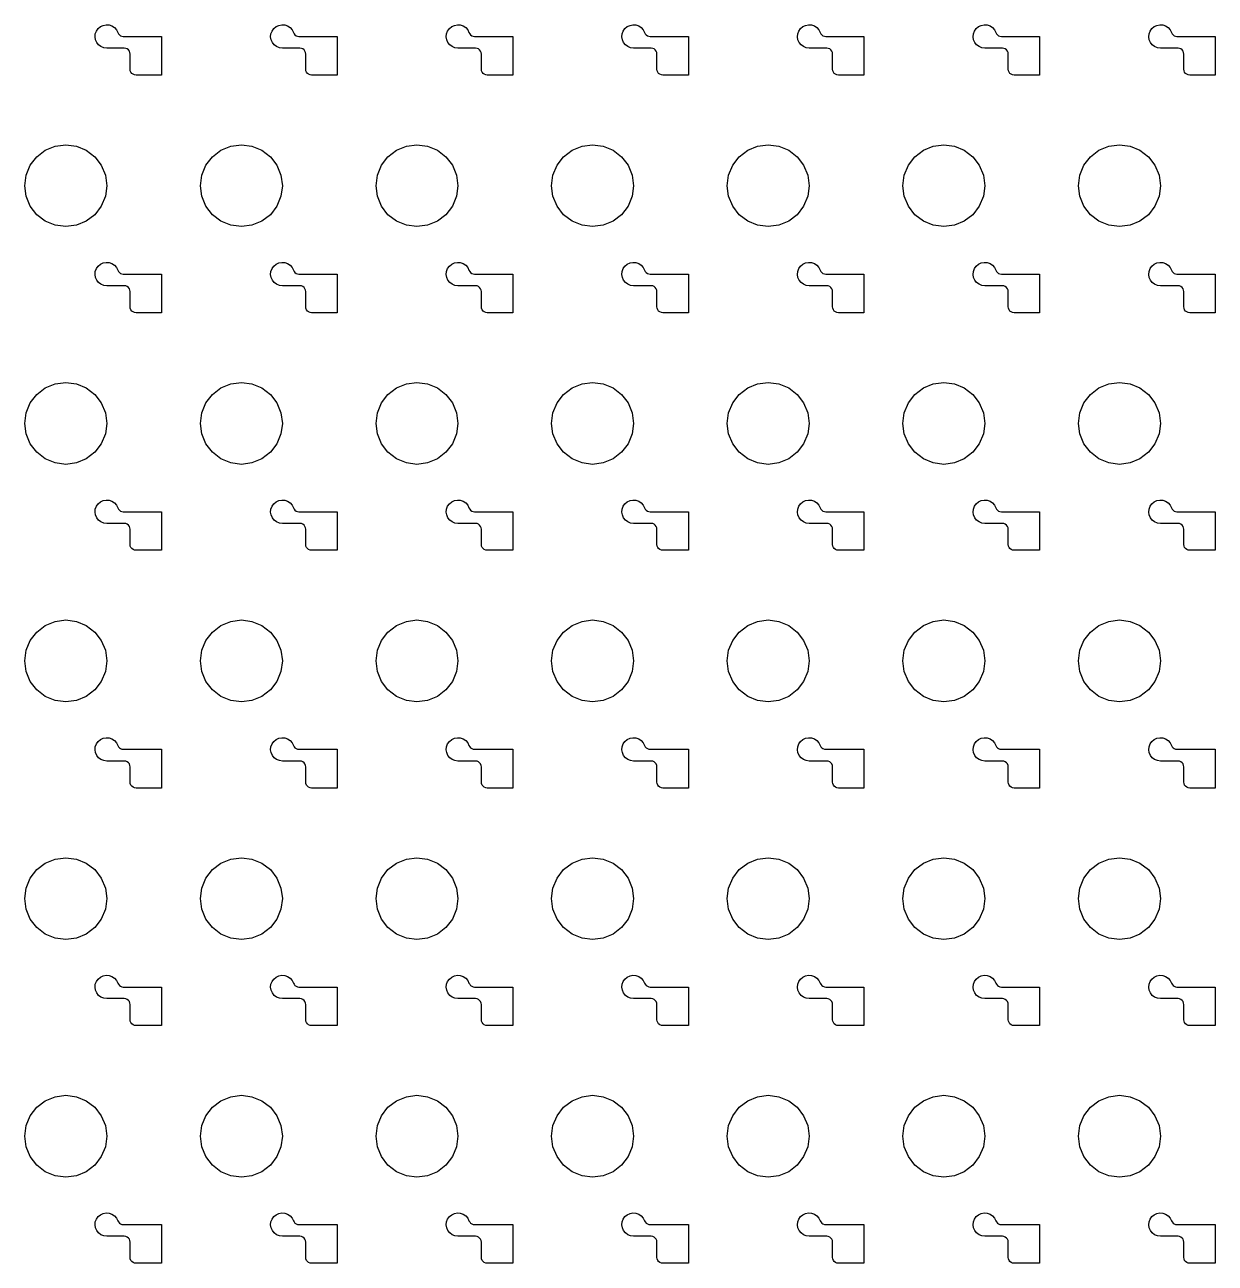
# Model space of a CAD drawing. Extents: x 11 to 212, y 11 to 212.
# Drawn here: x 143.44 to 155.4, y 61.2 to 73.65 of the extents above; entities that cross this region are included whole.
import ezdxf

# ---------------------------------------------------------------- set-up
doc = ezdxf.new("R2010")
doc.units = 0
doc.layers.add('C3', color=7, linetype='continuous')

msp = doc.modelspace()

# ---------------------------------------------------------------- linework, layer by layer
at = {"layer": 'C3'}
for points in [[(144.553, 73.141), (144.538, 73.143), (144.524, 73.149), (144.511, 73.158), (144.502, 73.171), (144.496, 73.185), (144.494, 73.2), (144.494, 73.353), (144.492, 73.368), (144.486, 73.382), (144.477, 73.395), (144.465, 73.404), (144.451, 73.41), (144.435, 73.412), (144.259, 73.412), (144.229, 73.416), (144.201, 73.427), (144.177, 73.445), (144.158, 73.469), (144.146, 73.496), (144.141, 73.526), (144.144, 73.556), (144.155, 73.584), (144.172, 73.609), (144.195, 73.628), (144.223, 73.641), (144.252, 73.647), (144.282, 73.645), (144.311, 73.635), (144.336, 73.618), (144.356, 73.596), (144.37, 73.569), (144.376, 73.556), (144.386, 73.545), (144.397, 73.536), (144.411, 73.531), (144.425, 73.529), (144.809, 73.529), (144.809, 73.141)], [(146.318, 73.141), (146.302, 73.143), (146.288, 73.149), (146.276, 73.158), (146.267, 73.171), (146.261, 73.185), (146.259, 73.2), (146.259, 73.353), (146.257, 73.368), (146.251, 73.382), (146.242, 73.395), (146.229, 73.404), (146.215, 73.41), (146.2, 73.412), (146.024, 73.412), (145.994, 73.416), (145.966, 73.427), (145.941, 73.445), (145.923, 73.469), (145.911, 73.496), (145.906, 73.526), (145.909, 73.556), (145.92, 73.584), (145.937, 73.609), (145.96, 73.628), (145.987, 73.641), (146.017, 73.647), (146.047, 73.645), (146.076, 73.635), (146.101, 73.618), (146.121, 73.596), (146.134, 73.569), (146.141, 73.556), (146.15, 73.545), (146.162, 73.536), (146.176, 73.531), (146.19, 73.529), (146.574, 73.529), (146.574, 73.141)], [(148.082, 73.141), (148.067, 73.143), (148.053, 73.149), (148.041, 73.158), (148.031, 73.171), (148.026, 73.185), (148.024, 73.2), (148.024, 73.353), (148.022, 73.368), (148.016, 73.382), (148.006, 73.395), (147.994, 73.404), (147.98, 73.41), (147.965, 73.412), (147.788, 73.412), (147.758, 73.416), (147.73, 73.427), (147.706, 73.445), (147.687, 73.469), (147.675, 73.496), (147.671, 73.526), (147.674, 73.556), (147.684, 73.584), (147.702, 73.609), (147.725, 73.628), (147.752, 73.641), (147.782, 73.647), (147.812, 73.645), (147.84, 73.635), (147.866, 73.618), (147.886, 73.596), (147.899, 73.569), (147.906, 73.556), (147.915, 73.545), (147.927, 73.536), (147.94, 73.531), (147.955, 73.529), (148.339, 73.529), (148.339, 73.141)], [(149.847, 73.141), (149.832, 73.143), (149.818, 73.149), (149.805, 73.158), (149.796, 73.171), (149.79, 73.185), (149.788, 73.2), (149.788, 73.353), (149.786, 73.368), (149.78, 73.382), (149.771, 73.395), (149.759, 73.404), (149.745, 73.41), (149.729, 73.412), (149.553, 73.412), (149.523, 73.416), (149.495, 73.427), (149.471, 73.445), (149.452, 73.469), (149.44, 73.496), (149.435, 73.526), (149.438, 73.556), (149.449, 73.584), (149.466, 73.609), (149.49, 73.628), (149.517, 73.641), (149.546, 73.647), (149.577, 73.645), (149.605, 73.635), (149.63, 73.618), (149.65, 73.596), (149.664, 73.569), (149.67, 73.556), (149.68, 73.545), (149.692, 73.536), (149.705, 73.531), (149.719, 73.529), (150.104, 73.529), (150.104, 73.141)], [(151.612, 73.141), (151.597, 73.143), (151.582, 73.149), (151.57, 73.158), (151.561, 73.171), (151.555, 73.185), (151.553, 73.2), (151.553, 73.353), (151.551, 73.368), (151.545, 73.382), (151.536, 73.395), (151.524, 73.404), (151.509, 73.41), (151.494, 73.412), (151.318, 73.412), (151.288, 73.416), (151.26, 73.427), (151.236, 73.445), (151.217, 73.469), (151.205, 73.496), (151.2, 73.526), (151.203, 73.556), (151.214, 73.584), (151.231, 73.609), (151.254, 73.628), (151.282, 73.641), (151.311, 73.647), (151.341, 73.645), (151.37, 73.635), (151.395, 73.618), (151.415, 73.596), (151.429, 73.569), (151.435, 73.556), (151.444, 73.545), (151.456, 73.536), (151.47, 73.531), (151.484, 73.529), (151.868, 73.529), (151.868, 73.141)], [(153.376, 73.141), (153.361, 73.143), (153.347, 73.149), (153.335, 73.158), (153.326, 73.171), (153.32, 73.185), (153.318, 73.2), (153.318, 73.353), (153.316, 73.368), (153.31, 73.382), (153.3, 73.395), (153.288, 73.404), (153.274, 73.41), (153.259, 73.412), (153.082, 73.412), (153.052, 73.416), (153.024, 73.427), (153, 73.445), (152.982, 73.469), (152.969, 73.496), (152.965, 73.526), (152.968, 73.556), (152.978, 73.584), (152.996, 73.609), (153.019, 73.628), (153.046, 73.641), (153.076, 73.647), (153.106, 73.645), (153.135, 73.635), (153.16, 73.618), (153.18, 73.596), (153.193, 73.569), (153.2, 73.556), (153.209, 73.545), (153.221, 73.536), (153.234, 73.531), (153.249, 73.529), (153.633, 73.529), (153.633, 73.141)], [(155.141, 73.141), (155.126, 73.143), (155.112, 73.149), (155.1, 73.158), (155.09, 73.171), (155.084, 73.185), (155.082, 73.2), (155.082, 73.353), (155.08, 73.368), (155.074, 73.382), (155.065, 73.395), (155.053, 73.404), (155.039, 73.41), (155.024, 73.412), (154.847, 73.412), (154.817, 73.416), (154.789, 73.427), (154.765, 73.445), (154.746, 73.469), (154.734, 73.496), (154.729, 73.526), (154.733, 73.556), (154.743, 73.584), (154.761, 73.609), (154.784, 73.628), (154.811, 73.641), (154.841, 73.647), (154.871, 73.645), (154.899, 73.635), (154.924, 73.618), (154.944, 73.596), (154.958, 73.569), (154.964, 73.556), (154.974, 73.545), (154.986, 73.536), (154.999, 73.531), (155.013, 73.529), (155.398, 73.529), (155.398, 73.141)], [(144.259, 72.029), (144.245, 71.923), (144.204, 71.824), (144.138, 71.738), (144.053, 71.673), (143.954, 71.632), (143.847, 71.618), (143.74, 71.632), (143.641, 71.673), (143.556, 71.738), (143.49, 71.824), (143.449, 71.923), (143.435, 72.029), (143.449, 72.136), (143.49, 72.235), (143.556, 72.321), (143.641, 72.386), (143.74, 72.427), (143.847, 72.441), (143.954, 72.427), (144.053, 72.386), (144.138, 72.321), (144.204, 72.235), (144.245, 72.136)], [(146.024, 72.029), (146.009, 71.923), (145.968, 71.824), (145.903, 71.738), (145.818, 71.673), (145.718, 71.632), (145.612, 71.618), (145.505, 71.632), (145.406, 71.673), (145.321, 71.738), (145.255, 71.824), (145.214, 71.923), (145.2, 72.029), (145.214, 72.136), (145.255, 72.235), (145.321, 72.321), (145.406, 72.386), (145.505, 72.427), (145.612, 72.441), (145.718, 72.427), (145.818, 72.386), (145.903, 72.321), (145.968, 72.235), (146.009, 72.136)], [(147.788, 72.029), (147.774, 71.923), (147.733, 71.824), (147.668, 71.738), (147.582, 71.673), (147.483, 71.632), (147.376, 71.618), (147.27, 71.632), (147.171, 71.673), (147.085, 71.738), (147.02, 71.824), (146.979, 71.923), (146.965, 72.029), (146.979, 72.136), (147.02, 72.235), (147.085, 72.321), (147.171, 72.386), (147.27, 72.427), (147.376, 72.441), (147.483, 72.427), (147.582, 72.386), (147.668, 72.321), (147.733, 72.235), (147.774, 72.136)], [(149.553, 72.029), (149.539, 71.923), (149.498, 71.824), (149.432, 71.738), (149.347, 71.673), (149.248, 71.632), (149.141, 71.618), (149.035, 71.632), (148.935, 71.673), (148.85, 71.738), (148.785, 71.824), (148.743, 71.923), (148.729, 72.029), (148.743, 72.136), (148.785, 72.235), (148.85, 72.321), (148.935, 72.386), (149.035, 72.427), (149.141, 72.441), (149.248, 72.427), (149.347, 72.386), (149.432, 72.321), (149.498, 72.235), (149.539, 72.136)], [(151.318, 72.029), (151.304, 71.923), (151.262, 71.824), (151.197, 71.738), (151.112, 71.673), (151.012, 71.632), (150.906, 71.618), (150.799, 71.632), (150.7, 71.673), (150.615, 71.738), (150.549, 71.824), (150.508, 71.923), (150.494, 72.029), (150.508, 72.136), (150.549, 72.235), (150.615, 72.321), (150.7, 72.386), (150.799, 72.427), (150.906, 72.441), (151.012, 72.427), (151.112, 72.386), (151.197, 72.321), (151.262, 72.235), (151.304, 72.136)], [(153.082, 72.029), (153.068, 71.923), (153.027, 71.824), (152.962, 71.738), (152.876, 71.673), (152.777, 71.632), (152.671, 71.618), (152.564, 71.632), (152.465, 71.673), (152.379, 71.738), (152.314, 71.824), (152.273, 71.923), (152.259, 72.029), (152.273, 72.136), (152.314, 72.235), (152.379, 72.321), (152.465, 72.386), (152.564, 72.427), (152.671, 72.441), (152.777, 72.427), (152.876, 72.386), (152.962, 72.321), (153.027, 72.235), (153.068, 72.136)], [(154.847, 72.029), (154.833, 71.923), (154.792, 71.824), (154.726, 71.738), (154.641, 71.673), (154.542, 71.632), (154.435, 71.618), (154.329, 71.632), (154.229, 71.673), (154.144, 71.738), (154.079, 71.824), (154.038, 71.923), (154.024, 72.029), (154.038, 72.136), (154.079, 72.235), (154.144, 72.321), (154.229, 72.386), (154.329, 72.427), (154.435, 72.441), (154.542, 72.427), (154.641, 72.386), (154.726, 72.321), (154.792, 72.235), (154.833, 72.136)], [(144.553, 70.753), (144.538, 70.755), (144.524, 70.761), (144.511, 70.77), (144.502, 70.782), (144.496, 70.797), (144.494, 70.812), (144.494, 70.965), (144.492, 70.98), (144.486, 70.994), (144.477, 71.006), (144.465, 71.016), (144.451, 71.022), (144.435, 71.024), (144.259, 71.024), (144.229, 71.027), (144.201, 71.039), (144.177, 71.057), (144.158, 71.08), (144.146, 71.108), (144.141, 71.138), (144.144, 71.168), (144.155, 71.196), (144.172, 71.221), (144.195, 71.24), (144.223, 71.253), (144.252, 71.259), (144.282, 71.256), (144.311, 71.247), (144.336, 71.23), (144.356, 71.207), (144.37, 71.18), (144.376, 71.167), (144.386, 71.157), (144.397, 71.148), (144.411, 71.143), (144.425, 71.141), (144.809, 71.141), (144.809, 70.753)], [(146.318, 70.753), (146.302, 70.755), (146.288, 70.761), (146.276, 70.77), (146.267, 70.782), (146.261, 70.797), (146.259, 70.812), (146.259, 70.965), (146.257, 70.98), (146.251, 70.994), (146.242, 71.006), (146.229, 71.016), (146.215, 71.022), (146.2, 71.024), (146.024, 71.024), (145.994, 71.027), (145.966, 71.039), (145.941, 71.057), (145.923, 71.08), (145.911, 71.108), (145.906, 71.138), (145.909, 71.168), (145.92, 71.196), (145.937, 71.221), (145.96, 71.24), (145.987, 71.253), (146.017, 71.259), (146.047, 71.256), (146.076, 71.247), (146.101, 71.23), (146.121, 71.207), (146.134, 71.18), (146.141, 71.167), (146.15, 71.157), (146.162, 71.148), (146.176, 71.143), (146.19, 71.141), (146.574, 71.141), (146.574, 70.753)], [(148.082, 70.753), (148.067, 70.755), (148.053, 70.761), (148.041, 70.77), (148.031, 70.782), (148.026, 70.797), (148.024, 70.812), (148.024, 70.965), (148.022, 70.98), (148.016, 70.994), (148.006, 71.006), (147.994, 71.016), (147.98, 71.022), (147.965, 71.024), (147.788, 71.024), (147.758, 71.027), (147.73, 71.039), (147.706, 71.057), (147.687, 71.08), (147.675, 71.108), (147.671, 71.138), (147.674, 71.168), (147.684, 71.196), (147.702, 71.221), (147.725, 71.24), (147.752, 71.253), (147.782, 71.259), (147.812, 71.256), (147.84, 71.247), (147.866, 71.23), (147.886, 71.207), (147.899, 71.18), (147.906, 71.167), (147.915, 71.157), (147.927, 71.148), (147.94, 71.143), (147.955, 71.141), (148.339, 71.141), (148.339, 70.753)], [(149.847, 70.753), (149.832, 70.755), (149.818, 70.761), (149.805, 70.77), (149.796, 70.782), (149.79, 70.797), (149.788, 70.812), (149.788, 70.965), (149.786, 70.98), (149.78, 70.994), (149.771, 71.006), (149.759, 71.016), (149.745, 71.022), (149.729, 71.024), (149.553, 71.024), (149.523, 71.027), (149.495, 71.039), (149.471, 71.057), (149.452, 71.08), (149.44, 71.108), (149.435, 71.138), (149.438, 71.168), (149.449, 71.196), (149.466, 71.221), (149.49, 71.24), (149.517, 71.253), (149.546, 71.259), (149.577, 71.256), (149.605, 71.247), (149.63, 71.23), (149.65, 71.207), (149.664, 71.18), (149.67, 71.167), (149.68, 71.157), (149.692, 71.148), (149.705, 71.143), (149.719, 71.141), (150.104, 71.141), (150.104, 70.753)], [(151.612, 70.753), (151.597, 70.755), (151.582, 70.761), (151.57, 70.77), (151.561, 70.782), (151.555, 70.797), (151.553, 70.812), (151.553, 70.965), (151.551, 70.98), (151.545, 70.994), (151.536, 71.006), (151.524, 71.016), (151.509, 71.022), (151.494, 71.024), (151.318, 71.024), (151.288, 71.027), (151.26, 71.039), (151.236, 71.057), (151.217, 71.08), (151.205, 71.108), (151.2, 71.138), (151.203, 71.168), (151.214, 71.196), (151.231, 71.221), (151.254, 71.24), (151.282, 71.253), (151.311, 71.259), (151.341, 71.256), (151.37, 71.247), (151.395, 71.23), (151.415, 71.207), (151.429, 71.18), (151.435, 71.167), (151.444, 71.157), (151.456, 71.148), (151.47, 71.143), (151.484, 71.141), (151.868, 71.141), (151.868, 70.753)], [(153.376, 70.753), (153.361, 70.755), (153.347, 70.761), (153.335, 70.77), (153.326, 70.782), (153.32, 70.797), (153.318, 70.812), (153.318, 70.965), (153.316, 70.98), (153.31, 70.994), (153.3, 71.006), (153.288, 71.016), (153.274, 71.022), (153.259, 71.024), (153.082, 71.024), (153.052, 71.027), (153.024, 71.039), (153, 71.057), (152.982, 71.08), (152.969, 71.108), (152.965, 71.138), (152.968, 71.168), (152.978, 71.196), (152.996, 71.221), (153.019, 71.24), (153.046, 71.253), (153.076, 71.259), (153.106, 71.256), (153.135, 71.247), (153.16, 71.23), (153.18, 71.207), (153.193, 71.18), (153.2, 71.167), (153.209, 71.157), (153.221, 71.148), (153.234, 71.143), (153.249, 71.141), (153.633, 71.141), (153.633, 70.753)], [(155.141, 70.753), (155.126, 70.755), (155.112, 70.761), (155.1, 70.77), (155.09, 70.782), (155.084, 70.797), (155.082, 70.812), (155.082, 70.965), (155.08, 70.98), (155.074, 70.994), (155.065, 71.006), (155.053, 71.016), (155.039, 71.022), (155.024, 71.024), (154.847, 71.024), (154.817, 71.027), (154.789, 71.039), (154.765, 71.057), (154.746, 71.08), (154.734, 71.108), (154.729, 71.138), (154.733, 71.168), (154.743, 71.196), (154.761, 71.221), (154.784, 71.24), (154.811, 71.253), (154.841, 71.259), (154.871, 71.256), (154.899, 71.247), (154.924, 71.23), (154.944, 71.207), (154.958, 71.18), (154.964, 71.167), (154.974, 71.157), (154.986, 71.148), (154.999, 71.143), (155.013, 71.141), (155.398, 71.141), (155.398, 70.753)], [(144.259, 69.641), (144.245, 69.535), (144.204, 69.435), (144.138, 69.35), (144.053, 69.285), (143.954, 69.243), (143.847, 69.229), (143.74, 69.243), (143.641, 69.285), (143.556, 69.35), (143.49, 69.435), (143.449, 69.535), (143.435, 69.641), (143.449, 69.748), (143.49, 69.847), (143.556, 69.932), (143.641, 69.998), (143.74, 70.039), (143.847, 70.053), (143.954, 70.039), (144.053, 69.998), (144.138, 69.932), (144.204, 69.847), (144.245, 69.748)], [(146.024, 69.641), (146.009, 69.535), (145.968, 69.435), (145.903, 69.35), (145.818, 69.285), (145.718, 69.243), (145.612, 69.229), (145.505, 69.243), (145.406, 69.285), (145.321, 69.35), (145.255, 69.435), (145.214, 69.535), (145.2, 69.641), (145.214, 69.748), (145.255, 69.847), (145.321, 69.932), (145.406, 69.998), (145.505, 70.039), (145.612, 70.053), (145.718, 70.039), (145.818, 69.998), (145.903, 69.932), (145.968, 69.847), (146.009, 69.748)], [(147.788, 69.641), (147.774, 69.535), (147.733, 69.435), (147.668, 69.35), (147.582, 69.285), (147.483, 69.243), (147.376, 69.229), (147.27, 69.243), (147.171, 69.285), (147.085, 69.35), (147.02, 69.435), (146.979, 69.535), (146.965, 69.641), (146.979, 69.748), (147.02, 69.847), (147.085, 69.932), (147.171, 69.998), (147.27, 70.039), (147.376, 70.053), (147.483, 70.039), (147.582, 69.998), (147.668, 69.932), (147.733, 69.847), (147.774, 69.748)], [(149.553, 69.641), (149.539, 69.535), (149.498, 69.435), (149.432, 69.35), (149.347, 69.285), (149.248, 69.243), (149.141, 69.229), (149.035, 69.243), (148.935, 69.285), (148.85, 69.35), (148.785, 69.435), (148.743, 69.535), (148.729, 69.641), (148.743, 69.748), (148.785, 69.847), (148.85, 69.932), (148.935, 69.998), (149.035, 70.039), (149.141, 70.053), (149.248, 70.039), (149.347, 69.998), (149.432, 69.932), (149.498, 69.847), (149.539, 69.748)], [(151.318, 69.641), (151.304, 69.535), (151.262, 69.435), (151.197, 69.35), (151.112, 69.285), (151.012, 69.243), (150.906, 69.229), (150.799, 69.243), (150.7, 69.285), (150.615, 69.35), (150.549, 69.435), (150.508, 69.535), (150.494, 69.641), (150.508, 69.748), (150.549, 69.847), (150.615, 69.932), (150.7, 69.998), (150.799, 70.039), (150.906, 70.053), (151.012, 70.039), (151.112, 69.998), (151.197, 69.932), (151.262, 69.847), (151.304, 69.748)], [(153.082, 69.641), (153.068, 69.535), (153.027, 69.435), (152.962, 69.35), (152.876, 69.285), (152.777, 69.243), (152.671, 69.229), (152.564, 69.243), (152.465, 69.285), (152.379, 69.35), (152.314, 69.435), (152.273, 69.535), (152.259, 69.641), (152.273, 69.748), (152.314, 69.847), (152.379, 69.932), (152.465, 69.998), (152.564, 70.039), (152.671, 70.053), (152.777, 70.039), (152.876, 69.998), (152.962, 69.932), (153.027, 69.847), (153.068, 69.748)], [(154.847, 69.641), (154.833, 69.535), (154.792, 69.435), (154.726, 69.35), (154.641, 69.285), (154.542, 69.243), (154.435, 69.229), (154.329, 69.243), (154.229, 69.285), (154.144, 69.35), (154.079, 69.435), (154.038, 69.535), (154.024, 69.641), (154.038, 69.748), (154.079, 69.847), (154.144, 69.932), (154.229, 69.998), (154.329, 70.039), (154.435, 70.053), (154.542, 70.039), (154.641, 69.998), (154.726, 69.932), (154.792, 69.847), (154.833, 69.748)], [(144.553, 68.365), (144.538, 68.367), (144.524, 68.373), (144.511, 68.382), (144.502, 68.394), (144.496, 68.408), (144.494, 68.424), (144.494, 68.576), (144.492, 68.592), (144.486, 68.606), (144.477, 68.618), (144.465, 68.627), (144.451, 68.633), (144.435, 68.635), (144.259, 68.635), (144.229, 68.639), (144.201, 68.651), (144.177, 68.669), (144.158, 68.692), (144.146, 68.72), (144.141, 68.75), (144.144, 68.78), (144.155, 68.808), (144.172, 68.833), (144.195, 68.852), (144.223, 68.865), (144.252, 68.87), (144.282, 68.868), (144.311, 68.858), (144.336, 68.842), (144.356, 68.819), (144.37, 68.792), (144.376, 68.779), (144.386, 68.768), (144.397, 68.76), (144.411, 68.755), (144.425, 68.753), (144.809, 68.753), (144.809, 68.365)], [(146.318, 68.365), (146.302, 68.367), (146.288, 68.373), (146.276, 68.382), (146.267, 68.394), (146.261, 68.408), (146.259, 68.424), (146.259, 68.576), (146.257, 68.592), (146.251, 68.606), (146.242, 68.618), (146.229, 68.627), (146.215, 68.633), (146.2, 68.635), (146.024, 68.635), (145.994, 68.639), (145.966, 68.651), (145.941, 68.669), (145.923, 68.692), (145.911, 68.72), (145.906, 68.75), (145.909, 68.78), (145.92, 68.808), (145.937, 68.833), (145.96, 68.852), (145.987, 68.865), (146.017, 68.87), (146.047, 68.868), (146.076, 68.858), (146.101, 68.842), (146.121, 68.819), (146.134, 68.792), (146.141, 68.779), (146.15, 68.768), (146.162, 68.76), (146.176, 68.755), (146.19, 68.753), (146.574, 68.753), (146.574, 68.365)], [(148.082, 68.365), (148.067, 68.367), (148.053, 68.373), (148.041, 68.382), (148.031, 68.394), (148.026, 68.408), (148.024, 68.424), (148.024, 68.576), (148.022, 68.592), (148.016, 68.606), (148.006, 68.618), (147.994, 68.627), (147.98, 68.633), (147.965, 68.635), (147.788, 68.635), (147.758, 68.639), (147.73, 68.651), (147.706, 68.669), (147.687, 68.692), (147.675, 68.72), (147.671, 68.75), (147.674, 68.78), (147.684, 68.808), (147.702, 68.833), (147.725, 68.852), (147.752, 68.865), (147.782, 68.87), (147.812, 68.868), (147.84, 68.858), (147.866, 68.842), (147.886, 68.819), (147.899, 68.792), (147.906, 68.779), (147.915, 68.768), (147.927, 68.76), (147.94, 68.755), (147.955, 68.753), (148.339, 68.753), (148.339, 68.365)], [(149.847, 68.365), (149.832, 68.367), (149.818, 68.373), (149.805, 68.382), (149.796, 68.394), (149.79, 68.408), (149.788, 68.424), (149.788, 68.576), (149.786, 68.592), (149.78, 68.606), (149.771, 68.618), (149.759, 68.627), (149.745, 68.633), (149.729, 68.635), (149.553, 68.635), (149.523, 68.639), (149.495, 68.651), (149.471, 68.669), (149.452, 68.692), (149.44, 68.72), (149.435, 68.75), (149.438, 68.78), (149.449, 68.808), (149.466, 68.833), (149.49, 68.852), (149.517, 68.865), (149.546, 68.87), (149.577, 68.868), (149.605, 68.858), (149.63, 68.842), (149.65, 68.819), (149.664, 68.792), (149.67, 68.779), (149.68, 68.768), (149.692, 68.76), (149.705, 68.755), (149.719, 68.753), (150.104, 68.753), (150.104, 68.365)], [(151.612, 68.365), (151.597, 68.367), (151.582, 68.373), (151.57, 68.382), (151.561, 68.394), (151.555, 68.408), (151.553, 68.424), (151.553, 68.576), (151.551, 68.592), (151.545, 68.606), (151.536, 68.618), (151.524, 68.627), (151.509, 68.633), (151.494, 68.635), (151.318, 68.635), (151.288, 68.639), (151.26, 68.651), (151.236, 68.669), (151.217, 68.692), (151.205, 68.72), (151.2, 68.75), (151.203, 68.78), (151.214, 68.808), (151.231, 68.833), (151.254, 68.852), (151.282, 68.865), (151.311, 68.87), (151.341, 68.868), (151.37, 68.858), (151.395, 68.842), (151.415, 68.819), (151.429, 68.792), (151.435, 68.779), (151.444, 68.768), (151.456, 68.76), (151.47, 68.755), (151.484, 68.753), (151.868, 68.753), (151.868, 68.365)], [(153.376, 68.365), (153.361, 68.367), (153.347, 68.373), (153.335, 68.382), (153.326, 68.394), (153.32, 68.408), (153.318, 68.424), (153.318, 68.576), (153.316, 68.592), (153.31, 68.606), (153.3, 68.618), (153.288, 68.627), (153.274, 68.633), (153.259, 68.635), (153.082, 68.635), (153.052, 68.639), (153.024, 68.651), (153, 68.669), (152.982, 68.692), (152.969, 68.72), (152.965, 68.75), (152.968, 68.78), (152.978, 68.808), (152.996, 68.833), (153.019, 68.852), (153.046, 68.865), (153.076, 68.87), (153.106, 68.868), (153.135, 68.858), (153.16, 68.842), (153.18, 68.819), (153.193, 68.792), (153.2, 68.779), (153.209, 68.768), (153.221, 68.76), (153.234, 68.755), (153.249, 68.753), (153.633, 68.753), (153.633, 68.365)], [(155.141, 68.365), (155.126, 68.367), (155.112, 68.373), (155.1, 68.382), (155.09, 68.394), (155.084, 68.408), (155.082, 68.424), (155.082, 68.576), (155.08, 68.592), (155.074, 68.606), (155.065, 68.618), (155.053, 68.627), (155.039, 68.633), (155.024, 68.635), (154.847, 68.635), (154.817, 68.639), (154.789, 68.651), (154.765, 68.669), (154.746, 68.692), (154.734, 68.72), (154.729, 68.75), (154.733, 68.78), (154.743, 68.808), (154.761, 68.833), (154.784, 68.852), (154.811, 68.865), (154.841, 68.87), (154.871, 68.868), (154.899, 68.858), (154.924, 68.842), (154.944, 68.819), (154.958, 68.792), (154.964, 68.779), (154.974, 68.768), (154.986, 68.76), (154.999, 68.755), (155.013, 68.753), (155.398, 68.753), (155.398, 68.365)], [(144.259, 67.253), (144.245, 67.146), (144.204, 67.047), (144.138, 66.962), (144.053, 66.896), (143.954, 66.855), (143.847, 66.841), (143.74, 66.855), (143.641, 66.896), (143.556, 66.962), (143.49, 67.047), (143.449, 67.146), (143.435, 67.253), (143.449, 67.36), (143.49, 67.459), (143.556, 67.544), (143.641, 67.61), (143.74, 67.651), (143.847, 67.665), (143.954, 67.651), (144.053, 67.61), (144.138, 67.544), (144.204, 67.459), (144.245, 67.36)], [(146.024, 67.253), (146.009, 67.146), (145.968, 67.047), (145.903, 66.962), (145.818, 66.896), (145.718, 66.855), (145.612, 66.841), (145.505, 66.855), (145.406, 66.896), (145.321, 66.962), (145.255, 67.047), (145.214, 67.146), (145.2, 67.253), (145.214, 67.36), (145.255, 67.459), (145.321, 67.544), (145.406, 67.61), (145.505, 67.651), (145.612, 67.665), (145.718, 67.651), (145.818, 67.61), (145.903, 67.544), (145.968, 67.459), (146.009, 67.36)], [(147.788, 67.253), (147.774, 67.146), (147.733, 67.047), (147.668, 66.962), (147.582, 66.896), (147.483, 66.855), (147.376, 66.841), (147.27, 66.855), (147.171, 66.896), (147.085, 66.962), (147.02, 67.047), (146.979, 67.146), (146.965, 67.253), (146.979, 67.36), (147.02, 67.459), (147.085, 67.544), (147.171, 67.61), (147.27, 67.651), (147.376, 67.665), (147.483, 67.651), (147.582, 67.61), (147.668, 67.544), (147.733, 67.459), (147.774, 67.36)], [(149.553, 67.253), (149.539, 67.146), (149.498, 67.047), (149.432, 66.962), (149.347, 66.896), (149.248, 66.855), (149.141, 66.841), (149.035, 66.855), (148.935, 66.896), (148.85, 66.962), (148.785, 67.047), (148.743, 67.146), (148.729, 67.253), (148.743, 67.36), (148.785, 67.459), (148.85, 67.544), (148.935, 67.61), (149.035, 67.651), (149.141, 67.665), (149.248, 67.651), (149.347, 67.61), (149.432, 67.544), (149.498, 67.459), (149.539, 67.36)], [(151.318, 67.253), (151.304, 67.146), (151.262, 67.047), (151.197, 66.962), (151.112, 66.896), (151.012, 66.855), (150.906, 66.841), (150.799, 66.855), (150.7, 66.896), (150.615, 66.962), (150.549, 67.047), (150.508, 67.146), (150.494, 67.253), (150.508, 67.36), (150.549, 67.459), (150.615, 67.544), (150.7, 67.61), (150.799, 67.651), (150.906, 67.665), (151.012, 67.651), (151.112, 67.61), (151.197, 67.544), (151.262, 67.459), (151.304, 67.36)], [(153.082, 67.253), (153.068, 67.146), (153.027, 67.047), (152.962, 66.962), (152.876, 66.896), (152.777, 66.855), (152.671, 66.841), (152.564, 66.855), (152.465, 66.896), (152.379, 66.962), (152.314, 67.047), (152.273, 67.146), (152.259, 67.253), (152.273, 67.36), (152.314, 67.459), (152.379, 67.544), (152.465, 67.61), (152.564, 67.651), (152.671, 67.665), (152.777, 67.651), (152.876, 67.61), (152.962, 67.544), (153.027, 67.459), (153.068, 67.36)], [(154.847, 67.253), (154.833, 67.146), (154.792, 67.047), (154.726, 66.962), (154.641, 66.896), (154.542, 66.855), (154.435, 66.841), (154.329, 66.855), (154.229, 66.896), (154.144, 66.962), (154.079, 67.047), (154.038, 67.146), (154.024, 67.253), (154.038, 67.36), (154.079, 67.459), (154.144, 67.544), (154.229, 67.61), (154.329, 67.651), (154.435, 67.665), (154.542, 67.651), (154.641, 67.61), (154.726, 67.544), (154.792, 67.459), (154.833, 67.36)], [(144.553, 65.976), (144.538, 65.978), (144.524, 65.984), (144.511, 65.994), (144.502, 66.006), (144.496, 66.02), (144.494, 66.035), (144.494, 66.188), (144.492, 66.203), (144.486, 66.218), (144.477, 66.23), (144.465, 66.239), (144.451, 66.245), (144.435, 66.247), (144.259, 66.247), (144.229, 66.251), (144.201, 66.262), (144.177, 66.28), (144.158, 66.304), (144.146, 66.332), (144.141, 66.361), (144.144, 66.391), (144.155, 66.42), (144.172, 66.444), (144.195, 66.464), (144.223, 66.477), (144.252, 66.482), (144.282, 66.48), (144.311, 66.47), (144.336, 66.453), (144.356, 66.431), (144.37, 66.404), (144.376, 66.391), (144.386, 66.38), (144.397, 66.372), (144.411, 66.366), (144.425, 66.365), (144.809, 66.365), (144.809, 65.976)], [(146.318, 65.976), (146.302, 65.978), (146.288, 65.984), (146.276, 65.994), (146.267, 66.006), (146.261, 66.02), (146.259, 66.035), (146.259, 66.188), (146.257, 66.203), (146.251, 66.218), (146.242, 66.23), (146.229, 66.239), (146.215, 66.245), (146.2, 66.247), (146.024, 66.247), (145.994, 66.251), (145.966, 66.262), (145.941, 66.28), (145.923, 66.304), (145.911, 66.332), (145.906, 66.361), (145.909, 66.391), (145.92, 66.42), (145.937, 66.444), (145.96, 66.464), (145.987, 66.477), (146.017, 66.482), (146.047, 66.48), (146.076, 66.47), (146.101, 66.453), (146.121, 66.431), (146.134, 66.404), (146.141, 66.391), (146.15, 66.38), (146.162, 66.372), (146.176, 66.366), (146.19, 66.365), (146.574, 66.365), (146.574, 65.976)], [(148.082, 65.976), (148.067, 65.978), (148.053, 65.984), (148.041, 65.994), (148.031, 66.006), (148.026, 66.02), (148.024, 66.035), (148.024, 66.188), (148.022, 66.203), (148.016, 66.218), (148.006, 66.23), (147.994, 66.239), (147.98, 66.245), (147.965, 66.247), (147.788, 66.247), (147.758, 66.251), (147.73, 66.262), (147.706, 66.28), (147.687, 66.304), (147.675, 66.332), (147.671, 66.361), (147.674, 66.391), (147.684, 66.42), (147.702, 66.444), (147.725, 66.464), (147.752, 66.477), (147.782, 66.482), (147.812, 66.48), (147.84, 66.47), (147.866, 66.453), (147.886, 66.431), (147.899, 66.404), (147.906, 66.391), (147.915, 66.38), (147.927, 66.372), (147.94, 66.366), (147.955, 66.365), (148.339, 66.365), (148.339, 65.976)], [(149.847, 65.976), (149.832, 65.978), (149.818, 65.984), (149.805, 65.994), (149.796, 66.006), (149.79, 66.02), (149.788, 66.035), (149.788, 66.188), (149.786, 66.203), (149.78, 66.218), (149.771, 66.23), (149.759, 66.239), (149.745, 66.245), (149.729, 66.247), (149.553, 66.247), (149.523, 66.251), (149.495, 66.262), (149.471, 66.28), (149.452, 66.304), (149.44, 66.332), (149.435, 66.361), (149.438, 66.391), (149.449, 66.42), (149.466, 66.444), (149.49, 66.464), (149.517, 66.477), (149.546, 66.482), (149.577, 66.48), (149.605, 66.47), (149.63, 66.453), (149.65, 66.431), (149.664, 66.404), (149.67, 66.391), (149.68, 66.38), (149.692, 66.372), (149.705, 66.366), (149.719, 66.365), (150.104, 66.365), (150.104, 65.976)], [(151.612, 65.976), (151.597, 65.978), (151.582, 65.984), (151.57, 65.994), (151.561, 66.006), (151.555, 66.02), (151.553, 66.035), (151.553, 66.188), (151.551, 66.203), (151.545, 66.218), (151.536, 66.23), (151.524, 66.239), (151.509, 66.245), (151.494, 66.247), (151.318, 66.247), (151.288, 66.251), (151.26, 66.262), (151.236, 66.28), (151.217, 66.304), (151.205, 66.332), (151.2, 66.361), (151.203, 66.391), (151.214, 66.42), (151.231, 66.444), (151.254, 66.464), (151.282, 66.477), (151.311, 66.482), (151.341, 66.48), (151.37, 66.47), (151.395, 66.453), (151.415, 66.431), (151.429, 66.404), (151.435, 66.391), (151.444, 66.38), (151.456, 66.372), (151.47, 66.366), (151.484, 66.365), (151.868, 66.365), (151.868, 65.976)], [(153.376, 65.976), (153.361, 65.978), (153.347, 65.984), (153.335, 65.994), (153.326, 66.006), (153.32, 66.02), (153.318, 66.035), (153.318, 66.188), (153.316, 66.203), (153.31, 66.218), (153.3, 66.23), (153.288, 66.239), (153.274, 66.245), (153.259, 66.247), (153.082, 66.247), (153.052, 66.251), (153.024, 66.262), (153, 66.28), (152.982, 66.304), (152.969, 66.332), (152.965, 66.361), (152.968, 66.391), (152.978, 66.42), (152.996, 66.444), (153.019, 66.464), (153.046, 66.477), (153.076, 66.482), (153.106, 66.48), (153.135, 66.47), (153.16, 66.453), (153.18, 66.431), (153.193, 66.404), (153.2, 66.391), (153.209, 66.38), (153.221, 66.372), (153.234, 66.366), (153.249, 66.365), (153.633, 66.365), (153.633, 65.976)], [(155.141, 65.976), (155.126, 65.978), (155.112, 65.984), (155.1, 65.994), (155.09, 66.006), (155.084, 66.02), (155.082, 66.035), (155.082, 66.188), (155.08, 66.203), (155.074, 66.218), (155.065, 66.23), (155.053, 66.239), (155.039, 66.245), (155.024, 66.247), (154.847, 66.247), (154.817, 66.251), (154.789, 66.262), (154.765, 66.28), (154.746, 66.304), (154.734, 66.332), (154.729, 66.361), (154.733, 66.391), (154.743, 66.42), (154.761, 66.444), (154.784, 66.464), (154.811, 66.477), (154.841, 66.482), (154.871, 66.48), (154.899, 66.47), (154.924, 66.453), (154.944, 66.431), (154.958, 66.404), (154.964, 66.391), (154.974, 66.38), (154.986, 66.372), (154.999, 66.366), (155.013, 66.365), (155.398, 66.365), (155.398, 65.976)], [(144.259, 64.865), (144.245, 64.758), (144.204, 64.659), (144.138, 64.574), (144.053, 64.508), (143.954, 64.467), (143.847, 64.453), (143.74, 64.467), (143.641, 64.508), (143.556, 64.574), (143.49, 64.659), (143.449, 64.758), (143.435, 64.865), (143.449, 64.971), (143.49, 65.071), (143.556, 65.156), (143.641, 65.221), (143.74, 65.262), (143.847, 65.276), (143.954, 65.262), (144.053, 65.221), (144.138, 65.156), (144.204, 65.071), (144.245, 64.971)], [(146.024, 64.865), (146.009, 64.758), (145.968, 64.659), (145.903, 64.574), (145.818, 64.508), (145.718, 64.467), (145.612, 64.453), (145.505, 64.467), (145.406, 64.508), (145.321, 64.574), (145.255, 64.659), (145.214, 64.758), (145.2, 64.865), (145.214, 64.971), (145.255, 65.071), (145.321, 65.156), (145.406, 65.221), (145.505, 65.262), (145.612, 65.276), (145.718, 65.262), (145.818, 65.221), (145.903, 65.156), (145.968, 65.071), (146.009, 64.971)], [(147.788, 64.865), (147.774, 64.758), (147.733, 64.659), (147.668, 64.574), (147.582, 64.508), (147.483, 64.467), (147.376, 64.453), (147.27, 64.467), (147.171, 64.508), (147.085, 64.574), (147.02, 64.659), (146.979, 64.758), (146.965, 64.865), (146.979, 64.971), (147.02, 65.071), (147.085, 65.156), (147.171, 65.221), (147.27, 65.262), (147.376, 65.276), (147.483, 65.262), (147.582, 65.221), (147.668, 65.156), (147.733, 65.071), (147.774, 64.971)], [(149.553, 64.865), (149.539, 64.758), (149.498, 64.659), (149.432, 64.574), (149.347, 64.508), (149.248, 64.467), (149.141, 64.453), (149.035, 64.467), (148.935, 64.508), (148.85, 64.574), (148.785, 64.659), (148.743, 64.758), (148.729, 64.865), (148.743, 64.971), (148.785, 65.071), (148.85, 65.156), (148.935, 65.221), (149.035, 65.262), (149.141, 65.276), (149.248, 65.262), (149.347, 65.221), (149.432, 65.156), (149.498, 65.071), (149.539, 64.971)], [(151.318, 64.865), (151.304, 64.758), (151.262, 64.659), (151.197, 64.574), (151.112, 64.508), (151.012, 64.467), (150.906, 64.453), (150.799, 64.467), (150.7, 64.508), (150.615, 64.574), (150.549, 64.659), (150.508, 64.758), (150.494, 64.865), (150.508, 64.971), (150.549, 65.071), (150.615, 65.156), (150.7, 65.221), (150.799, 65.262), (150.906, 65.276), (151.012, 65.262), (151.112, 65.221), (151.197, 65.156), (151.262, 65.071), (151.304, 64.971)], [(153.082, 64.865), (153.068, 64.758), (153.027, 64.659), (152.962, 64.574), (152.876, 64.508), (152.777, 64.467), (152.671, 64.453), (152.564, 64.467), (152.465, 64.508), (152.379, 64.574), (152.314, 64.659), (152.273, 64.758), (152.259, 64.865), (152.273, 64.971), (152.314, 65.071), (152.379, 65.156), (152.465, 65.221), (152.564, 65.262), (152.671, 65.276), (152.777, 65.262), (152.876, 65.221), (152.962, 65.156), (153.027, 65.071), (153.068, 64.971)], [(154.847, 64.865), (154.833, 64.758), (154.792, 64.659), (154.726, 64.574), (154.641, 64.508), (154.542, 64.467), (154.435, 64.453), (154.329, 64.467), (154.229, 64.508), (154.144, 64.574), (154.079, 64.659), (154.038, 64.758), (154.024, 64.865), (154.038, 64.971), (154.079, 65.071), (154.144, 65.156), (154.229, 65.221), (154.329, 65.262), (154.435, 65.276), (154.542, 65.262), (154.641, 65.221), (154.726, 65.156), (154.792, 65.071), (154.833, 64.971)], [(144.553, 63.588), (144.538, 63.59), (144.524, 63.596), (144.511, 63.605), (144.502, 63.618), (144.496, 63.632), (144.494, 63.647), (144.494, 63.8), (144.492, 63.815), (144.486, 63.829), (144.477, 63.842), (144.465, 63.851), (144.451, 63.857), (144.435, 63.859), (144.259, 63.859), (144.229, 63.863), (144.201, 63.874), (144.177, 63.892), (144.158, 63.916), (144.146, 63.943), (144.141, 63.973), (144.144, 64.003), (144.155, 64.032), (144.172, 64.056), (144.195, 64.076), (144.223, 64.088), (144.252, 64.094), (144.282, 64.092), (144.311, 64.082), (144.336, 64.065), (144.356, 64.043), (144.37, 64.016), (144.376, 64.003), (144.386, 63.992), (144.397, 63.983), (144.411, 63.978), (144.425, 63.976), (144.809, 63.976), (144.809, 63.588)], [(146.318, 63.588), (146.302, 63.59), (146.288, 63.596), (146.276, 63.605), (146.267, 63.618), (146.261, 63.632), (146.259, 63.647), (146.259, 63.8), (146.257, 63.815), (146.251, 63.829), (146.242, 63.842), (146.229, 63.851), (146.215, 63.857), (146.2, 63.859), (146.024, 63.859), (145.994, 63.863), (145.966, 63.874), (145.941, 63.892), (145.923, 63.916), (145.911, 63.943), (145.906, 63.973), (145.909, 64.003), (145.92, 64.032), (145.937, 64.056), (145.96, 64.076), (145.987, 64.088), (146.017, 64.094), (146.047, 64.092), (146.076, 64.082), (146.101, 64.065), (146.121, 64.043), (146.134, 64.016), (146.141, 64.003), (146.15, 63.992), (146.162, 63.983), (146.176, 63.978), (146.19, 63.976), (146.574, 63.976), (146.574, 63.588)], [(148.082, 63.588), (148.067, 63.59), (148.053, 63.596), (148.041, 63.605), (148.031, 63.618), (148.026, 63.632), (148.024, 63.647), (148.024, 63.8), (148.022, 63.815), (148.016, 63.829), (148.006, 63.842), (147.994, 63.851), (147.98, 63.857), (147.965, 63.859), (147.788, 63.859), (147.758, 63.863), (147.73, 63.874), (147.706, 63.892), (147.687, 63.916), (147.675, 63.943), (147.671, 63.973), (147.674, 64.003), (147.684, 64.032), (147.702, 64.056), (147.725, 64.076), (147.752, 64.088), (147.782, 64.094), (147.812, 64.092), (147.84, 64.082), (147.866, 64.065), (147.886, 64.043), (147.899, 64.016), (147.906, 64.003), (147.915, 63.992), (147.927, 63.983), (147.94, 63.978), (147.955, 63.976), (148.339, 63.976), (148.339, 63.588)], [(149.847, 63.588), (149.832, 63.59), (149.818, 63.596), (149.805, 63.605), (149.796, 63.618), (149.79, 63.632), (149.788, 63.647), (149.788, 63.8), (149.786, 63.815), (149.78, 63.829), (149.771, 63.842), (149.759, 63.851), (149.745, 63.857), (149.729, 63.859), (149.553, 63.859), (149.523, 63.863), (149.495, 63.874), (149.471, 63.892), (149.452, 63.916), (149.44, 63.943), (149.435, 63.973), (149.438, 64.003), (149.449, 64.032), (149.466, 64.056), (149.49, 64.076), (149.517, 64.088), (149.546, 64.094), (149.577, 64.092), (149.605, 64.082), (149.63, 64.065), (149.65, 64.043), (149.664, 64.016), (149.67, 64.003), (149.68, 63.992), (149.692, 63.983), (149.705, 63.978), (149.719, 63.976), (150.104, 63.976), (150.104, 63.588)], [(151.612, 63.588), (151.597, 63.59), (151.582, 63.596), (151.57, 63.605), (151.561, 63.618), (151.555, 63.632), (151.553, 63.647), (151.553, 63.8), (151.551, 63.815), (151.545, 63.829), (151.536, 63.842), (151.524, 63.851), (151.509, 63.857), (151.494, 63.859), (151.318, 63.859), (151.288, 63.863), (151.26, 63.874), (151.236, 63.892), (151.217, 63.916), (151.205, 63.943), (151.2, 63.973), (151.203, 64.003), (151.214, 64.032), (151.231, 64.056), (151.254, 64.076), (151.282, 64.088), (151.311, 64.094), (151.341, 64.092), (151.37, 64.082), (151.395, 64.065), (151.415, 64.043), (151.429, 64.016), (151.435, 64.003), (151.444, 63.992), (151.456, 63.983), (151.47, 63.978), (151.484, 63.976), (151.868, 63.976), (151.868, 63.588)], [(153.376, 63.588), (153.361, 63.59), (153.347, 63.596), (153.335, 63.605), (153.326, 63.618), (153.32, 63.632), (153.318, 63.647), (153.318, 63.8), (153.316, 63.815), (153.31, 63.829), (153.3, 63.842), (153.288, 63.851), (153.274, 63.857), (153.259, 63.859), (153.082, 63.859), (153.052, 63.863), (153.024, 63.874), (153, 63.892), (152.982, 63.916), (152.969, 63.943), (152.965, 63.973), (152.968, 64.003), (152.978, 64.032), (152.996, 64.056), (153.019, 64.076), (153.046, 64.088), (153.076, 64.094), (153.106, 64.092), (153.135, 64.082), (153.16, 64.065), (153.18, 64.043), (153.193, 64.016), (153.2, 64.003), (153.209, 63.992), (153.221, 63.983), (153.234, 63.978), (153.249, 63.976), (153.633, 63.976), (153.633, 63.588)], [(155.141, 63.588), (155.126, 63.59), (155.112, 63.596), (155.1, 63.605), (155.09, 63.618), (155.084, 63.632), (155.082, 63.647), (155.082, 63.8), (155.08, 63.815), (155.074, 63.829), (155.065, 63.842), (155.053, 63.851), (155.039, 63.857), (155.024, 63.859), (154.847, 63.859), (154.817, 63.863), (154.789, 63.874), (154.765, 63.892), (154.746, 63.916), (154.734, 63.943), (154.729, 63.973), (154.733, 64.003), (154.743, 64.032), (154.761, 64.056), (154.784, 64.076), (154.811, 64.088), (154.841, 64.094), (154.871, 64.092), (154.899, 64.082), (154.924, 64.065), (154.944, 64.043), (154.958, 64.016), (154.964, 64.003), (154.974, 63.992), (154.986, 63.983), (154.999, 63.978), (155.013, 63.976), (155.398, 63.976), (155.398, 63.588)], [(144.259, 62.476), (144.245, 62.37), (144.204, 62.271), (144.138, 62.185), (144.053, 62.12), (143.954, 62.079), (143.847, 62.065), (143.74, 62.079), (143.641, 62.12), (143.556, 62.185), (143.49, 62.271), (143.449, 62.37), (143.435, 62.476), (143.449, 62.583), (143.49, 62.682), (143.556, 62.768), (143.641, 62.833), (143.74, 62.874), (143.847, 62.888), (143.954, 62.874), (144.053, 62.833), (144.138, 62.768), (144.204, 62.682), (144.245, 62.583)], [(146.024, 62.476), (146.009, 62.37), (145.968, 62.271), (145.903, 62.185), (145.818, 62.12), (145.718, 62.079), (145.612, 62.065), (145.505, 62.079), (145.406, 62.12), (145.321, 62.185), (145.255, 62.271), (145.214, 62.37), (145.2, 62.476), (145.214, 62.583), (145.255, 62.682), (145.321, 62.768), (145.406, 62.833), (145.505, 62.874), (145.612, 62.888), (145.718, 62.874), (145.818, 62.833), (145.903, 62.768), (145.968, 62.682), (146.009, 62.583)], [(147.788, 62.476), (147.774, 62.37), (147.733, 62.271), (147.668, 62.185), (147.582, 62.12), (147.483, 62.079), (147.376, 62.065), (147.27, 62.079), (147.171, 62.12), (147.085, 62.185), (147.02, 62.271), (146.979, 62.37), (146.965, 62.476), (146.979, 62.583), (147.02, 62.682), (147.085, 62.768), (147.171, 62.833), (147.27, 62.874), (147.376, 62.888), (147.483, 62.874), (147.582, 62.833), (147.668, 62.768), (147.733, 62.682), (147.774, 62.583)], [(149.553, 62.476), (149.539, 62.37), (149.498, 62.271), (149.432, 62.185), (149.347, 62.12), (149.248, 62.079), (149.141, 62.065), (149.035, 62.079), (148.935, 62.12), (148.85, 62.185), (148.785, 62.271), (148.743, 62.37), (148.729, 62.476), (148.743, 62.583), (148.785, 62.682), (148.85, 62.768), (148.935, 62.833), (149.035, 62.874), (149.141, 62.888), (149.248, 62.874), (149.347, 62.833), (149.432, 62.768), (149.498, 62.682), (149.539, 62.583)], [(151.318, 62.476), (151.304, 62.37), (151.262, 62.271), (151.197, 62.185), (151.112, 62.12), (151.012, 62.079), (150.906, 62.065), (150.799, 62.079), (150.7, 62.12), (150.615, 62.185), (150.549, 62.271), (150.508, 62.37), (150.494, 62.476), (150.508, 62.583), (150.549, 62.682), (150.615, 62.768), (150.7, 62.833), (150.799, 62.874), (150.906, 62.888), (151.012, 62.874), (151.112, 62.833), (151.197, 62.768), (151.262, 62.682), (151.304, 62.583)], [(153.082, 62.476), (153.068, 62.37), (153.027, 62.271), (152.962, 62.185), (152.876, 62.12), (152.777, 62.079), (152.671, 62.065), (152.564, 62.079), (152.465, 62.12), (152.379, 62.185), (152.314, 62.271), (152.273, 62.37), (152.259, 62.476), (152.273, 62.583), (152.314, 62.682), (152.379, 62.768), (152.465, 62.833), (152.564, 62.874), (152.671, 62.888), (152.777, 62.874), (152.876, 62.833), (152.962, 62.768), (153.027, 62.682), (153.068, 62.583)], [(154.847, 62.476), (154.833, 62.37), (154.792, 62.271), (154.726, 62.185), (154.641, 62.12), (154.542, 62.079), (154.435, 62.065), (154.329, 62.079), (154.229, 62.12), (154.144, 62.185), (154.079, 62.271), (154.038, 62.37), (154.024, 62.476), (154.038, 62.583), (154.079, 62.682), (154.144, 62.768), (154.229, 62.833), (154.329, 62.874), (154.435, 62.888), (154.542, 62.874), (154.641, 62.833), (154.726, 62.768), (154.792, 62.682), (154.833, 62.583)], [(144.553, 61.2), (144.538, 61.202), (144.524, 61.208), (144.511, 61.217), (144.502, 61.229), (144.496, 61.244), (144.494, 61.259), (144.494, 61.412), (144.492, 61.427), (144.486, 61.441), (144.477, 61.453), (144.465, 61.463), (144.451, 61.469), (144.435, 61.471), (144.259, 61.471), (144.229, 61.474), (144.201, 61.486), (144.177, 61.504), (144.158, 61.528), (144.146, 61.555), (144.141, 61.585), (144.144, 61.615), (144.155, 61.643), (144.172, 61.668), (144.195, 61.687), (144.223, 61.7), (144.252, 61.706), (144.282, 61.703), (144.311, 61.694), (144.336, 61.677), (144.356, 61.654), (144.37, 61.627), (144.376, 61.615), (144.386, 61.604), (144.397, 61.595), (144.411, 61.59), (144.425, 61.588), (144.809, 61.588), (144.809, 61.2)], [(146.318, 61.2), (146.302, 61.202), (146.288, 61.208), (146.276, 61.217), (146.267, 61.229), (146.261, 61.244), (146.259, 61.259), (146.259, 61.412), (146.257, 61.427), (146.251, 61.441), (146.242, 61.453), (146.229, 61.463), (146.215, 61.469), (146.2, 61.471), (146.024, 61.471), (145.994, 61.474), (145.966, 61.486), (145.941, 61.504), (145.923, 61.528), (145.911, 61.555), (145.906, 61.585), (145.909, 61.615), (145.92, 61.643), (145.937, 61.668), (145.96, 61.687), (145.987, 61.7), (146.017, 61.706), (146.047, 61.703), (146.076, 61.694), (146.101, 61.677), (146.121, 61.654), (146.134, 61.627), (146.141, 61.615), (146.15, 61.604), (146.162, 61.595), (146.176, 61.59), (146.19, 61.588), (146.574, 61.588), (146.574, 61.2)], [(148.082, 61.2), (148.067, 61.202), (148.053, 61.208), (148.041, 61.217), (148.031, 61.229), (148.026, 61.244), (148.024, 61.259), (148.024, 61.412), (148.022, 61.427), (148.016, 61.441), (148.006, 61.453), (147.994, 61.463), (147.98, 61.469), (147.965, 61.471), (147.788, 61.471), (147.758, 61.474), (147.73, 61.486), (147.706, 61.504), (147.687, 61.528), (147.675, 61.555), (147.671, 61.585), (147.674, 61.615), (147.684, 61.643), (147.702, 61.668), (147.725, 61.687), (147.752, 61.7), (147.782, 61.706), (147.812, 61.703), (147.84, 61.694), (147.866, 61.677), (147.886, 61.654), (147.899, 61.627), (147.906, 61.615), (147.915, 61.604), (147.927, 61.595), (147.94, 61.59), (147.955, 61.588), (148.339, 61.588), (148.339, 61.2)], [(149.847, 61.2), (149.832, 61.202), (149.818, 61.208), (149.805, 61.217), (149.796, 61.229), (149.79, 61.244), (149.788, 61.259), (149.788, 61.412), (149.786, 61.427), (149.78, 61.441), (149.771, 61.453), (149.759, 61.463), (149.745, 61.469), (149.729, 61.471), (149.553, 61.471), (149.523, 61.474), (149.495, 61.486), (149.471, 61.504), (149.452, 61.528), (149.44, 61.555), (149.435, 61.585), (149.438, 61.615), (149.449, 61.643), (149.466, 61.668), (149.49, 61.687), (149.517, 61.7), (149.546, 61.706), (149.577, 61.703), (149.605, 61.694), (149.63, 61.677), (149.65, 61.654), (149.664, 61.627), (149.67, 61.615), (149.68, 61.604), (149.692, 61.595), (149.705, 61.59), (149.719, 61.588), (150.104, 61.588), (150.104, 61.2)], [(151.612, 61.2), (151.597, 61.202), (151.582, 61.208), (151.57, 61.217), (151.561, 61.229), (151.555, 61.244), (151.553, 61.259), (151.553, 61.412), (151.551, 61.427), (151.545, 61.441), (151.536, 61.453), (151.524, 61.463), (151.509, 61.469), (151.494, 61.471), (151.318, 61.471), (151.288, 61.474), (151.26, 61.486), (151.236, 61.504), (151.217, 61.528), (151.205, 61.555), (151.2, 61.585), (151.203, 61.615), (151.214, 61.643), (151.231, 61.668), (151.254, 61.687), (151.282, 61.7), (151.311, 61.706), (151.341, 61.703), (151.37, 61.694), (151.395, 61.677), (151.415, 61.654), (151.429, 61.627), (151.435, 61.615), (151.444, 61.604), (151.456, 61.595), (151.47, 61.59), (151.484, 61.588), (151.868, 61.588), (151.868, 61.2)], [(153.376, 61.2), (153.361, 61.202), (153.347, 61.208), (153.335, 61.217), (153.326, 61.229), (153.32, 61.244), (153.318, 61.259), (153.318, 61.412), (153.316, 61.427), (153.31, 61.441), (153.3, 61.453), (153.288, 61.463), (153.274, 61.469), (153.259, 61.471), (153.082, 61.471), (153.052, 61.474), (153.024, 61.486), (153, 61.504), (152.982, 61.528), (152.969, 61.555), (152.965, 61.585), (152.968, 61.615), (152.978, 61.643), (152.996, 61.668), (153.019, 61.687), (153.046, 61.7), (153.076, 61.706), (153.106, 61.703), (153.135, 61.694), (153.16, 61.677), (153.18, 61.654), (153.193, 61.627), (153.2, 61.615), (153.209, 61.604), (153.221, 61.595), (153.234, 61.59), (153.249, 61.588), (153.633, 61.588), (153.633, 61.2)], [(155.141, 61.2), (155.126, 61.202), (155.112, 61.208), (155.1, 61.217), (155.09, 61.229), (155.084, 61.244), (155.082, 61.259), (155.082, 61.412), (155.08, 61.427), (155.074, 61.441), (155.065, 61.453), (155.053, 61.463), (155.039, 61.469), (155.024, 61.471), (154.847, 61.471), (154.817, 61.474), (154.789, 61.486), (154.765, 61.504), (154.746, 61.528), (154.734, 61.555), (154.729, 61.585), (154.733, 61.615), (154.743, 61.643), (154.761, 61.668), (154.784, 61.687), (154.811, 61.7), (154.841, 61.706), (154.871, 61.703), (154.899, 61.694), (154.924, 61.677), (154.944, 61.654), (154.958, 61.627), (154.964, 61.615), (154.974, 61.604), (154.986, 61.595), (154.999, 61.59), (155.013, 61.588), (155.398, 61.588), (155.398, 61.2)]]:
    msp.add_lwpolyline(points, close=True, dxfattribs=at)

doc.saveas('drawing.dxf')
